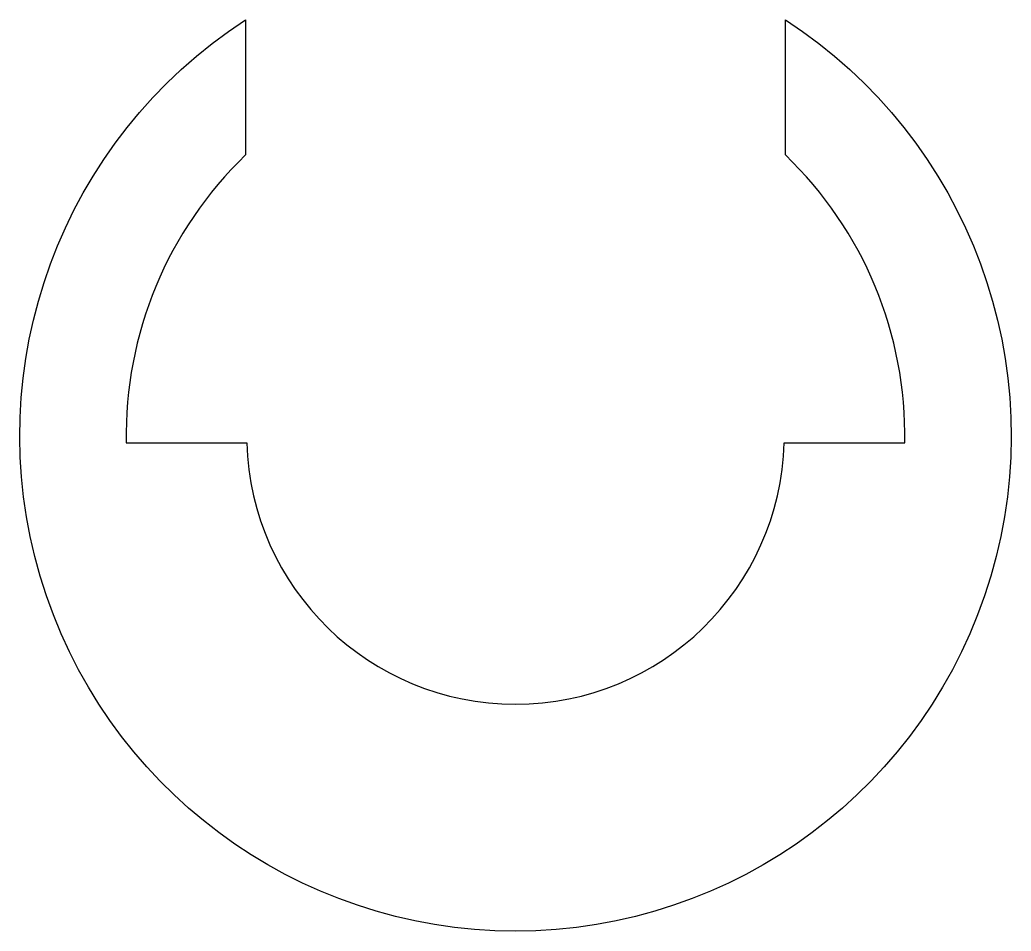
# Model space of a CAD drawing. Extents: x 155 to 196.5, y 202.7 to 240.9.
import ezdxf

# ---------------------------------------------------------------- set-up
doc = ezdxf.new("R2010")
doc.units = 0
doc.layers.add('ANA', color=220, linetype='CONTINUOUS')

msp = doc.modelspace()

# ---------------------------------------------------------------- linework, layer by layer
at = {"layer": 'ANA', "color": 7}
msp.add_lwpolyline([(164.464, 240.9), (164.464, 235.244, 0.208758), (159.467, 223.197), (164.518, 223.197, 0.97368), (187.01, 223.197), (192.062, 223.197, 0.208758), (187.064, 235.244), (187.064, 240.9, -3.376392)], format="xyb", close=True, dxfattribs=at)

doc.saveas('drawing.dxf')
